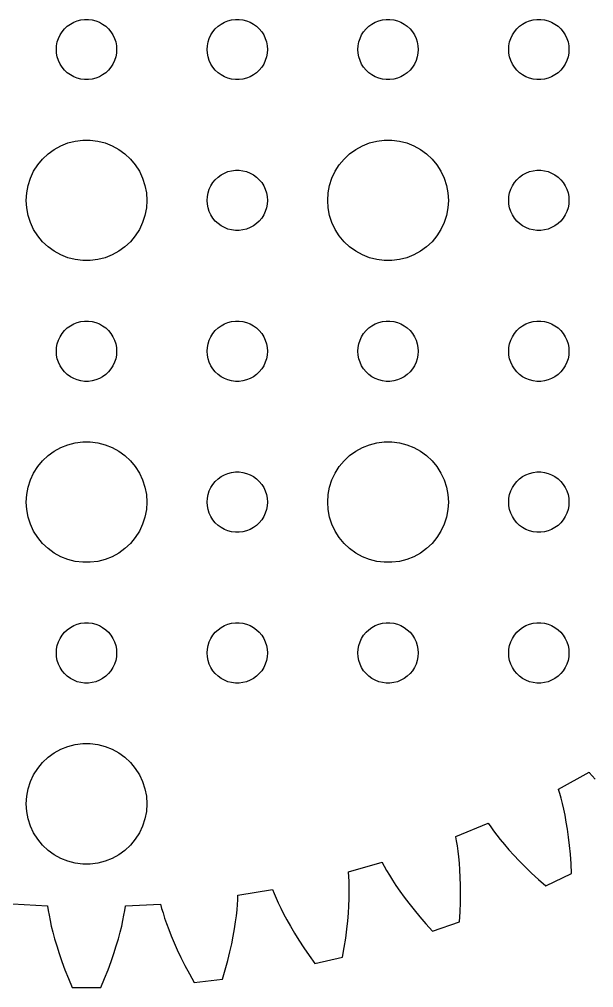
# Model space of a CAD drawing. Header units: metres. Extents: x -54 to 54, y 56 to 274.
# Drawn here: x -3.34 to 25.23, y 165.86 to 214 of the extents above; entities that cross this region are included whole.
import ezdxf

# ---------------------------------------------------------------- set-up
doc = ezdxf.new("R2010")
doc.units = ezdxf.units.M

msp = doc.modelspace()

# ---------------------------------------------------------------- linework, layer by layer
for p, q in [((-0.95613, 213.656), (-0.80373, 213.766)), ((-0.80373, 213.766), (-0.63866, 213.857)), ((-0.63866, 213.857), (-0.46352, 213.927)), ((-0.46352, 213.927), (-0.28107, 213.973)), ((-0.28107, 213.973), (-0.09418, 213.997)), ((-0.09418, 213.997), (0.09418, 213.997)), ((0.09418, 213.997), (0.28107, 213.973)), ((0.28107, 213.973), (0.46352, 213.927)), ((0.46352, 213.927), (0.63866, 213.857)), ((0.63866, 213.857), (0.80373, 213.766)), ((0.80373, 213.766), (0.95613, 213.656)), ((6.54385, 213.656), (6.69626, 213.766)), ((6.69626, 213.766), (6.86133, 213.857)), ((6.86133, 213.857), (7.03647, 213.927)), ((7.03647, 213.927), (7.21892, 213.973)), ((7.21892, 213.973), (7.40581, 213.997)), ((7.40581, 213.997), (7.59418, 213.997)), ((7.59418, 213.997), (7.78107, 213.973)), ((7.78107, 213.973), (7.96352, 213.927)), ((7.96352, 213.927), (8.13866, 213.857)), ((8.13866, 213.857), (8.30373, 213.766)), ((8.30373, 213.766), (8.45613, 213.656)), ((14.0439, 213.656), (14.1963, 213.766)), ((14.1963, 213.766), (14.3613, 213.857)), ((14.3613, 213.857), (14.5365, 213.927)), ((14.5365, 213.927), (14.7189, 213.973)), ((14.7189, 213.973), (14.9058, 213.997)), ((14.9058, 213.997), (15.0942, 213.997)), ((15.0942, 213.997), (15.2811, 213.973)), ((15.2811, 213.973), (15.4635, 213.927)), ((15.4635, 213.927), (15.6387, 213.857)), ((15.6387, 213.857), (15.8037, 213.766)), ((15.8037, 213.766), (15.9561, 213.656)), ((21.5439, 213.656), (21.6963, 213.766)), ((21.6963, 213.766), (21.8613, 213.857)), ((21.8613, 213.857), (22.0365, 213.927)), ((22.0365, 213.927), (22.2189, 213.973)), ((22.2189, 213.973), (22.4058, 213.997)), ((22.4058, 213.997), (22.5942, 213.997)), ((22.5942, 213.997), (22.7811, 213.973)), ((22.7811, 213.973), (22.9635, 213.927)), ((22.9635, 213.927), (23.1387, 213.857)), ((23.1387, 213.857), (23.3037, 213.766)), ((23.3037, 213.766), (23.4561, 213.656)), ((-1.31445, 213.223), (-1.21352, 213.382)), ((-1.21352, 213.382), (-1.09344, 213.527)), ((-1.09344, 213.527), (-0.95613, 213.656)), ((0.95613, 213.656), (1.09344, 213.527)), ((1.09344, 213.527), (1.21352, 213.382)), ((1.21352, 213.382), (1.31445, 213.223)), ((6.18553, 213.223), (6.28647, 213.382)), ((6.28647, 213.382), (6.40654, 213.527)), ((6.40654, 213.527), (6.54385, 213.656)), ((8.45613, 213.656), (8.59344, 213.527)), ((8.59344, 213.527), (8.71352, 213.382)), ((8.71352, 213.382), (8.81445, 213.223)), ((13.6855, 213.223), (13.7865, 213.382)), ((13.7865, 213.382), (13.9065, 213.527)), ((13.9065, 213.527), (14.0439, 213.656)), ((15.9561, 213.656), (16.0934, 213.527)), ((16.0934, 213.527), (16.2135, 213.382)), ((16.2135, 213.382), (16.3145, 213.223)), ((21.1855, 213.223), (21.2865, 213.382)), ((21.2865, 213.382), (21.4065, 213.527)), ((21.4065, 213.527), (21.5439, 213.656)), ((23.4561, 213.656), (23.5934, 213.527)), ((23.5934, 213.527), (23.7135, 213.382)), ((23.7135, 213.382), (23.8145, 213.223)), ((-1.48816, 212.688), (-1.45287, 212.873)), ((-1.45287, 212.873), (-1.39465, 213.052)), ((-1.39465, 213.052), (-1.31445, 213.223)), ((1.31445, 213.223), (1.39465, 213.052)), ((1.39465, 213.052), (1.45287, 212.873)), ((1.45287, 212.873), (1.48816, 212.688)), ((6.01183, 212.688), (6.04712, 212.873)), ((6.04712, 212.873), (6.10533, 213.052)), ((6.10533, 213.052), (6.18553, 213.223)), ((8.81445, 213.223), (8.89465, 213.052)), ((8.89465, 213.052), (8.95287, 212.873)), ((8.95287, 212.873), (8.98816, 212.688)), ((13.5118, 212.688), (13.5471, 212.873)), ((13.5471, 212.873), (13.6053, 213.052)), ((13.6053, 213.052), (13.6855, 213.223)), ((16.3145, 213.223), (16.3947, 213.052)), ((16.3947, 213.052), (16.4529, 212.873)), ((16.4529, 212.873), (16.4882, 212.688)), ((21.0118, 212.688), (21.0471, 212.873)), ((21.0471, 212.873), (21.1053, 213.052)), ((21.1053, 213.052), (21.1855, 213.223)), ((23.8145, 213.223), (23.8947, 213.052)), ((23.8947, 213.052), (23.9529, 212.873)), ((23.9529, 212.873), (23.9882, 212.688)), ((-1.5, 212.5), (-1.48816, 212.688)), ((-1.48816, 212.312), (-1.5, 212.5)), ((-1.45287, 212.127), (-1.48816, 212.312)), ((1.48816, 212.312), (1.45287, 212.127)), ((1.48816, 212.688), (1.5, 212.5)), ((1.5, 212.5), (1.48816, 212.312)), ((6, 212.5), (6.01183, 212.688)), ((6.01183, 212.312), (6, 212.5)), ((6.04712, 212.127), (6.01183, 212.312)), ((8.98816, 212.312), (8.95287, 212.127)), ((8.98816, 212.688), (9, 212.5)), ((9, 212.5), (8.98816, 212.312)), ((13.5, 212.5), (13.5118, 212.688)), ((13.5118, 212.312), (13.5, 212.5)), ((13.5471, 212.127), (13.5118, 212.312)), ((16.4882, 212.312), (16.4529, 212.127)), ((16.4882, 212.688), (16.5, 212.5)), ((16.5, 212.5), (16.4882, 212.312)), ((21, 212.5), (21.0118, 212.688)), ((21.0118, 212.312), (21, 212.5)), ((21.0471, 212.127), (21.0118, 212.312)), ((23.9882, 212.312), (23.9529, 212.127)), ((23.9882, 212.688), (24, 212.5)), ((24, 212.5), (23.9882, 212.312)), ((-1.39465, 211.948), (-1.45287, 212.127)), ((-1.31445, 211.777), (-1.39465, 211.948)), ((1.39465, 211.948), (1.31445, 211.777)), ((1.45287, 212.127), (1.39465, 211.948)), ((6.10533, 211.948), (6.04712, 212.127)), ((6.18553, 211.777), (6.10533, 211.948)), ((8.89465, 211.948), (8.81445, 211.777)), ((8.95287, 212.127), (8.89465, 211.948)), ((13.6053, 211.948), (13.5471, 212.127)), ((13.6855, 211.777), (13.6053, 211.948)), ((16.3947, 211.948), (16.3145, 211.777)), ((16.4529, 212.127), (16.3947, 211.948)), ((21.1053, 211.948), (21.0471, 212.127)), ((21.1855, 211.777), (21.1053, 211.948)), ((23.8947, 211.948), (23.8145, 211.777)), ((23.9529, 212.127), (23.8947, 211.948)), ((-1.21352, 211.618), (-1.31445, 211.777)), ((-1.09344, 211.473), (-1.21352, 211.618)), ((-0.95613, 211.344), (-1.09344, 211.473)), ((-0.80373, 211.234), (-0.95613, 211.344)), ((0.95613, 211.344), (0.80373, 211.234)), ((1.09344, 211.473), (0.95613, 211.344)), ((1.21352, 211.618), (1.09344, 211.473)), ((1.31445, 211.777), (1.21352, 211.618)), ((6.28647, 211.618), (6.18553, 211.777)), ((6.40654, 211.473), (6.28647, 211.618)), ((6.54385, 211.344), (6.40654, 211.473)), ((6.69626, 211.234), (6.54385, 211.344)), ((8.45613, 211.344), (8.30373, 211.234)), ((8.59344, 211.473), (8.45613, 211.344)), ((8.71352, 211.618), (8.59344, 211.473)), ((8.81445, 211.777), (8.71352, 211.618)), ((13.7865, 211.618), (13.6855, 211.777)), ((13.9065, 211.473), (13.7865, 211.618)), ((14.0439, 211.344), (13.9065, 211.473)), ((14.1963, 211.234), (14.0439, 211.344)), ((15.9561, 211.344), (15.8037, 211.234)), ((16.0934, 211.473), (15.9561, 211.344)), ((16.2135, 211.618), (16.0934, 211.473)), ((16.3145, 211.777), (16.2135, 211.618)), ((21.2865, 211.618), (21.1855, 211.777)), ((21.4065, 211.473), (21.2865, 211.618)), ((21.5439, 211.344), (21.4065, 211.473)), ((21.6963, 211.234), (21.5439, 211.344)), ((23.4561, 211.344), (23.3037, 211.234)), ((23.5934, 211.473), (23.4561, 211.344)), ((23.7135, 211.618), (23.5934, 211.473)), ((23.8145, 211.777), (23.7135, 211.618)), ((-0.63866, 211.143), (-0.80373, 211.234)), ((-0.46352, 211.073), (-0.63866, 211.143)), ((-0.28107, 211.027), (-0.46352, 211.073)), ((-0.09418, 211.003), (-0.28107, 211.027)), ((0.09418, 211.003), (-0.09418, 211.003)), ((0.28107, 211.027), (0.09418, 211.003)), ((0.46352, 211.073), (0.28107, 211.027)), ((0.63866, 211.143), (0.46352, 211.073)), ((0.80373, 211.234), (0.63866, 211.143)), ((6.86133, 211.143), (6.69626, 211.234)), ((7.03647, 211.073), (6.86133, 211.143)), ((7.21892, 211.027), (7.03647, 211.073)), ((7.40581, 211.003), (7.21892, 211.027)), ((7.59418, 211.003), (7.40581, 211.003)), ((7.78107, 211.027), (7.59418, 211.003)), ((7.96352, 211.073), (7.78107, 211.027)), ((8.13866, 211.143), (7.96352, 211.073)), ((8.30373, 211.234), (8.13866, 211.143)), ((14.3613, 211.143), (14.1963, 211.234)), ((14.5365, 211.073), (14.3613, 211.143)), ((14.7189, 211.027), (14.5365, 211.073)), ((14.9058, 211.003), (14.7189, 211.027)), ((15.0942, 211.003), (14.9058, 211.003)), ((15.2811, 211.027), (15.0942, 211.003)), ((15.4635, 211.073), (15.2811, 211.027)), ((15.6387, 211.143), (15.4635, 211.073)), ((15.8037, 211.234), (15.6387, 211.143)), ((21.8613, 211.143), (21.6963, 211.234)), ((22.0365, 211.073), (21.8613, 211.143)), ((22.2189, 211.027), (22.0365, 211.073)), ((22.4058, 211.003), (22.2189, 211.027)), ((22.5942, 211.003), (22.4058, 211.003)), ((22.7811, 211.027), (22.5942, 211.003)), ((22.9635, 211.073), (22.7811, 211.027)), ((23.1387, 211.143), (22.9635, 211.073)), ((23.3037, 211.234), (23.1387, 211.143)), ((-0.92705, 207.853), (-0.56213, 207.947)), ((-0.56213, 207.947), (-0.18837, 207.994)), ((-0.18837, 207.994), (0.18837, 207.994)), ((0.18837, 207.994), (0.56213, 207.947)), ((0.56213, 207.947), (0.92705, 207.853)), ((14.0729, 207.853), (14.4379, 207.947)), ((14.4379, 207.947), (14.8116, 207.994)), ((14.8116, 207.994), (15.1884, 207.994)), ((15.1884, 207.994), (15.5621, 207.947)), ((15.5621, 207.947), (15.927, 207.853)), ((-1.91226, 207.312), (-1.60747, 207.533)), ((-1.60747, 207.533), (-1.27733, 207.714)), ((-1.27733, 207.714), (-0.92705, 207.853)), ((0.92705, 207.853), (1.27733, 207.714)), ((1.27733, 207.714), (1.60747, 207.533)), ((1.60747, 207.533), (1.91226, 207.312)), ((13.0877, 207.312), (13.3925, 207.533)), ((13.3925, 207.533), (13.7227, 207.714)), ((13.7227, 207.714), (14.0729, 207.853)), ((15.927, 207.853), (16.2773, 207.714)), ((16.2773, 207.714), (16.6075, 207.533)), ((16.6075, 207.533), (16.9123, 207.312)), ((-2.42705, 206.763), (-2.1869, 207.054)), ((-2.1869, 207.054), (-1.91226, 207.312)), ((1.91226, 207.312), (2.1869, 207.054)), ((2.1869, 207.054), (2.42705, 206.763)), ((12.5729, 206.763), (12.8131, 207.054)), ((12.8131, 207.054), (13.0877, 207.312)), ((16.9123, 207.312), (17.1869, 207.054)), ((17.1869, 207.054), (17.427, 206.763)), ((-2.62891, 206.445), (-2.42705, 206.763)), ((2.42705, 206.763), (2.62891, 206.445)), ((7.21892, 206.473), (7.40581, 206.497)), ((7.40581, 206.497), (7.59418, 206.497)), ((7.59418, 206.497), (7.78107, 206.473)), ((12.3711, 206.445), (12.5729, 206.763)), ((17.427, 206.763), (17.6289, 206.445)), ((22.2189, 206.473), (22.4058, 206.497)), ((22.4058, 206.497), (22.5942, 206.497)), ((22.5942, 206.497), (22.7811, 206.473)), ((-2.90575, 205.746), (-2.78932, 206.104)), ((-2.78932, 206.104), (-2.62891, 206.445)), ((2.62891, 206.445), (2.78932, 206.104)), ((2.78932, 206.104), (2.90575, 205.746)), ((6.28647, 205.882), (6.40654, 206.027)), ((6.40654, 206.027), (6.54385, 206.156)), ((6.54385, 206.156), (6.69626, 206.266)), ((6.69626, 206.266), (6.86133, 206.357)), ((6.86133, 206.357), (7.03647, 206.427)), ((7.03647, 206.427), (7.21892, 206.473)), ((7.78107, 206.473), (7.96352, 206.427)), ((7.96352, 206.427), (8.13866, 206.357)), ((8.13866, 206.357), (8.30373, 206.266)), ((8.30373, 206.266), (8.45613, 206.156)), ((8.45613, 206.156), (8.59344, 206.027)), ((8.59344, 206.027), (8.71352, 205.882)), ((12.0942, 205.746), (12.2107, 206.104)), ((12.2107, 206.104), (12.3711, 206.445)), ((17.6289, 206.445), (17.7893, 206.104)), ((17.7893, 206.104), (17.9057, 205.746)), ((21.2865, 205.882), (21.4065, 206.027)), ((21.4065, 206.027), (21.5439, 206.156)), ((21.5439, 206.156), (21.6963, 206.266)), ((21.6963, 206.266), (21.8613, 206.357)), ((21.8613, 206.357), (22.0365, 206.427)), ((22.0365, 206.427), (22.2189, 206.473)), ((22.7811, 206.473), (22.9635, 206.427)), ((22.9635, 206.427), (23.1387, 206.357)), ((23.1387, 206.357), (23.3037, 206.266)), ((23.3037, 206.266), (23.4561, 206.156)), ((23.4561, 206.156), (23.5934, 206.027)), ((23.5934, 206.027), (23.7135, 205.882)), ((-2.97633, 205.376), (-2.90575, 205.746)), ((2.90575, 205.746), (2.97633, 205.376)), ((6.04712, 205.373), (6.10533, 205.552)), ((6.10533, 205.552), (6.18553, 205.723)), ((6.18553, 205.723), (6.28647, 205.882)), ((8.71352, 205.882), (8.81445, 205.723)), ((8.81445, 205.723), (8.89465, 205.552)), ((8.89465, 205.552), (8.95287, 205.373)), ((12.0237, 205.376), (12.0942, 205.746)), ((17.9057, 205.746), (17.9763, 205.376)), ((21.0471, 205.373), (21.1053, 205.552)), ((21.1053, 205.552), (21.1855, 205.723)), ((21.1855, 205.723), (21.2865, 205.882)), ((23.7135, 205.882), (23.8145, 205.723)), ((23.8145, 205.723), (23.8947, 205.552)), ((23.8947, 205.552), (23.9529, 205.373)), ((-3, 205), (-2.97633, 205.376)), ((2.97633, 205.376), (3, 205)), ((6, 205), (6.01183, 205.188)), ((6.01183, 205.188), (6.04712, 205.373)), ((8.95287, 205.373), (8.98816, 205.188)), ((8.98816, 205.188), (9, 205)), ((12, 205), (12.0237, 205.376)), ((17.9763, 205.376), (18, 205)), ((21, 205), (21.0118, 205.188)), ((21.0118, 205.188), (21.0471, 205.373)), ((23.9529, 205.373), (23.9882, 205.188)), ((23.9882, 205.188), (24, 205)), ((-2.97633, 204.624), (-3, 205)), ((-2.90575, 204.254), (-2.97633, 204.624)), ((2.97633, 204.624), (2.90575, 204.254)), ((3, 205), (2.97633, 204.624)), ((6.01183, 204.812), (6, 205)), ((6.04712, 204.627), (6.01183, 204.812)), ((6.10533, 204.448), (6.04712, 204.627)), ((8.95287, 204.627), (8.89465, 204.448)), ((8.98816, 204.812), (8.95287, 204.627)), ((9, 205), (8.98816, 204.812)), ((12.0237, 204.624), (12, 205)), ((12.0942, 204.254), (12.0237, 204.624)), ((17.9763, 204.624), (17.9057, 204.254)), ((18, 205), (17.9763, 204.624)), ((21.0118, 204.812), (21, 205)), ((21.0471, 204.627), (21.0118, 204.812)), ((21.1053, 204.448), (21.0471, 204.627)), ((23.9529, 204.627), (23.8947, 204.448)), ((23.9882, 204.812), (23.9529, 204.627)), ((24, 205), (23.9882, 204.812)), ((-2.78932, 203.896), (-2.90575, 204.254)), ((2.90575, 204.254), (2.78932, 203.896)), ((6.18553, 204.277), (6.10533, 204.448)), ((6.28647, 204.118), (6.18553, 204.277)), ((6.40654, 203.973), (6.28647, 204.118)), ((8.71352, 204.118), (8.59344, 203.973)), ((8.81445, 204.277), (8.71352, 204.118)), ((8.89465, 204.448), (8.81445, 204.277)), ((12.2107, 203.896), (12.0942, 204.254)), ((17.9057, 204.254), (17.7893, 203.896)), ((21.1855, 204.277), (21.1053, 204.448)), ((21.2865, 204.118), (21.1855, 204.277)), ((21.4065, 203.973), (21.2865, 204.118)), ((23.7135, 204.118), (23.5934, 203.973)), ((23.8145, 204.277), (23.7135, 204.118)), ((23.8947, 204.448), (23.8145, 204.277)), ((-2.62891, 203.555), (-2.78932, 203.896)), ((2.78932, 203.896), (2.62891, 203.555)), ((6.54385, 203.844), (6.40654, 203.973)), ((6.69626, 203.734), (6.54385, 203.844)), ((6.86133, 203.643), (6.69626, 203.734)), ((7.03647, 203.573), (6.86133, 203.643)), ((8.13866, 203.643), (7.96352, 203.573)), ((8.30373, 203.734), (8.13866, 203.643)), ((8.45613, 203.844), (8.30373, 203.734)), ((8.59344, 203.973), (8.45613, 203.844)), ((12.3711, 203.555), (12.2107, 203.896)), ((17.7893, 203.896), (17.6289, 203.555)), ((21.5439, 203.844), (21.4065, 203.973)), ((21.6963, 203.734), (21.5439, 203.844)), ((21.8613, 203.643), (21.6963, 203.734)), ((22.0365, 203.573), (21.8613, 203.643)), ((23.1387, 203.643), (22.9635, 203.573)), ((23.3037, 203.734), (23.1387, 203.643)), ((23.4561, 203.844), (23.3037, 203.734)), ((23.5934, 203.973), (23.4561, 203.844)), ((-2.42705, 203.237), (-2.62891, 203.555)), ((-2.1869, 202.946), (-2.42705, 203.237)), ((2.42705, 203.237), (2.1869, 202.946)), ((2.62891, 203.555), (2.42705, 203.237)), ((7.21892, 203.527), (7.03647, 203.573)), ((7.40581, 203.503), (7.21892, 203.527)), ((7.59418, 203.503), (7.40581, 203.503)), ((7.78107, 203.527), (7.59418, 203.503)), ((7.96352, 203.573), (7.78107, 203.527)), ((12.5729, 203.237), (12.3711, 203.555)), ((12.8131, 202.946), (12.5729, 203.237)), ((17.427, 203.237), (17.1869, 202.946)), ((17.6289, 203.555), (17.427, 203.237)), ((22.2189, 203.527), (22.0365, 203.573)), ((22.4058, 203.503), (22.2189, 203.527)), ((22.5942, 203.503), (22.4058, 203.503)), ((22.7811, 203.527), (22.5942, 203.503)), ((22.9635, 203.573), (22.7811, 203.527)), ((-1.91226, 202.688), (-2.1869, 202.946)), ((-1.60747, 202.467), (-1.91226, 202.688)), ((1.91226, 202.688), (1.60747, 202.467)), ((2.1869, 202.946), (1.91226, 202.688)), ((13.0877, 202.688), (12.8131, 202.946)), ((13.3925, 202.467), (13.0877, 202.688)), ((16.9123, 202.688), (16.6075, 202.467)), ((17.1869, 202.946), (16.9123, 202.688)), ((-1.27733, 202.286), (-1.60747, 202.467)), ((-0.92705, 202.147), (-1.27733, 202.286)), ((1.27733, 202.286), (0.92705, 202.147)), ((1.60747, 202.467), (1.27733, 202.286)), ((13.7227, 202.286), (13.3925, 202.467)), ((14.0729, 202.147), (13.7227, 202.286)), ((16.2773, 202.286), (15.927, 202.147)), ((16.6075, 202.467), (16.2773, 202.286)), ((-0.56213, 202.053), (-0.92705, 202.147)), ((-0.18837, 202.006), (-0.56213, 202.053)), ((0.18837, 202.006), (-0.18837, 202.006)), ((0.56213, 202.053), (0.18837, 202.006)), ((0.92705, 202.147), (0.56213, 202.053)), ((14.4379, 202.053), (14.0729, 202.147)), ((14.8116, 202.006), (14.4379, 202.053)), ((15.1884, 202.006), (14.8116, 202.006)), ((15.5621, 202.053), (15.1884, 202.006)), ((15.927, 202.147), (15.5621, 202.053)), ((-0.80373, 198.766), (-0.63866, 198.857)), ((-0.63866, 198.857), (-0.46352, 198.927)), ((-0.46352, 198.927), (-0.28107, 198.973)), ((-0.28107, 198.973), (-0.09418, 198.997)), ((-0.09418, 198.997), (0.09418, 198.997)), ((0.09418, 198.997), (0.28107, 198.973)), ((0.28107, 198.973), (0.46352, 198.927)), ((0.46352, 198.927), (0.63866, 198.857)), ((0.63866, 198.857), (0.80373, 198.766)), ((6.69626, 198.766), (6.86133, 198.857)), ((6.86133, 198.857), (7.03647, 198.927)), ((7.03647, 198.927), (7.21892, 198.973)), ((7.21892, 198.973), (7.40581, 198.997)), ((7.40581, 198.997), (7.59418, 198.997)), ((7.59418, 198.997), (7.78107, 198.973)), ((7.78107, 198.973), (7.96352, 198.927)), ((7.96352, 198.927), (8.13866, 198.857)), ((8.13866, 198.857), (8.30373, 198.766)), ((14.1963, 198.766), (14.3613, 198.857)), ((14.3613, 198.857), (14.5365, 198.927)), ((14.5365, 198.927), (14.7189, 198.973)), ((14.7189, 198.973), (14.9058, 198.997)), ((14.9058, 198.997), (15.0942, 198.997)), ((15.0942, 198.997), (15.2811, 198.973)), ((15.2811, 198.973), (15.4635, 198.927)), ((15.4635, 198.927), (15.6387, 198.857)), ((15.6387, 198.857), (15.8037, 198.766)), ((21.6963, 198.766), (21.8613, 198.857)), ((21.8613, 198.857), (22.0365, 198.927)), ((22.0365, 198.927), (22.2189, 198.973)), ((22.2189, 198.973), (22.4058, 198.997)), ((22.4058, 198.997), (22.5942, 198.997)), ((22.5942, 198.997), (22.7811, 198.973)), ((22.7811, 198.973), (22.9635, 198.927)), ((22.9635, 198.927), (23.1387, 198.857)), ((23.1387, 198.857), (23.3037, 198.766)), ((-1.31445, 198.223), (-1.21352, 198.382)), ((-1.21352, 198.382), (-1.09344, 198.527)), ((-1.09344, 198.527), (-0.95613, 198.656)), ((-0.95613, 198.656), (-0.80373, 198.766)), ((0.80373, 198.766), (0.95613, 198.656)), ((0.95613, 198.656), (1.09344, 198.527)), ((1.09344, 198.527), (1.21352, 198.382)), ((1.21352, 198.382), (1.31445, 198.223)), ((6.18553, 198.223), (6.28647, 198.382)), ((6.28647, 198.382), (6.40654, 198.527)), ((6.40654, 198.527), (6.54385, 198.656)), ((6.54385, 198.656), (6.69626, 198.766)), ((8.30373, 198.766), (8.45613, 198.656)), ((8.45613, 198.656), (8.59344, 198.527)), ((8.59344, 198.527), (8.71352, 198.382)), ((8.71352, 198.382), (8.81445, 198.223)), ((13.6855, 198.223), (13.7865, 198.382)), ((13.7865, 198.382), (13.9065, 198.527)), ((13.9065, 198.527), (14.0439, 198.656)), ((14.0439, 198.656), (14.1963, 198.766)), ((15.8037, 198.766), (15.9561, 198.656)), ((15.9561, 198.656), (16.0934, 198.527)), ((16.0934, 198.527), (16.2135, 198.382)), ((16.2135, 198.382), (16.3145, 198.223)), ((21.1855, 198.223), (21.2865, 198.382)), ((21.2865, 198.382), (21.4065, 198.527)), ((21.4065, 198.527), (21.5439, 198.656)), ((21.5439, 198.656), (21.6963, 198.766)), ((23.3037, 198.766), (23.4561, 198.656)), ((23.4561, 198.656), (23.5934, 198.527)), ((23.5934, 198.527), (23.7135, 198.382)), ((23.7135, 198.382), (23.8145, 198.223)), ((-1.48816, 197.688), (-1.45287, 197.873)), ((-1.45287, 197.873), (-1.39465, 198.052)), ((-1.39465, 198.052), (-1.31445, 198.223)), ((1.31445, 198.223), (1.39465, 198.052)), ((1.39465, 198.052), (1.45287, 197.873)), ((1.45287, 197.873), (1.48816, 197.688)), ((6.01183, 197.688), (6.04712, 197.873)), ((6.04712, 197.873), (6.10533, 198.052)), ((6.10533, 198.052), (6.18553, 198.223)), ((8.81445, 198.223), (8.89465, 198.052)), ((8.89465, 198.052), (8.95287, 197.873)), ((8.95287, 197.873), (8.98816, 197.688)), ((13.5118, 197.688), (13.5471, 197.873)), ((13.5471, 197.873), (13.6053, 198.052)), ((13.6053, 198.052), (13.6855, 198.223)), ((16.3145, 198.223), (16.3947, 198.052)), ((16.3947, 198.052), (16.4529, 197.873)), ((16.4529, 197.873), (16.4882, 197.688)), ((21.0118, 197.688), (21.0471, 197.873)), ((21.0471, 197.873), (21.1053, 198.052)), ((21.1053, 198.052), (21.1855, 198.223)), ((23.8145, 198.223), (23.8947, 198.052)), ((23.8947, 198.052), (23.9529, 197.873)), ((23.9529, 197.873), (23.9882, 197.688)), ((-1.5, 197.5), (-1.48816, 197.688)), ((-1.48816, 197.312), (-1.5, 197.5)), ((1.48816, 197.688), (1.5, 197.5)), ((1.5, 197.5), (1.48816, 197.312)), ((6, 197.5), (6.01183, 197.688)), ((6.01183, 197.312), (6, 197.5)), ((8.98816, 197.688), (9, 197.5)), ((9, 197.5), (8.98816, 197.312)), ((13.5, 197.5), (13.5118, 197.688)), ((13.5118, 197.312), (13.5, 197.5)), ((16.4882, 197.688), (16.5, 197.5)), ((16.5, 197.5), (16.4882, 197.312)), ((21, 197.5), (21.0118, 197.688)), ((21.0118, 197.312), (21, 197.5)), ((23.9882, 197.688), (24, 197.5)), ((24, 197.5), (23.9882, 197.312)), ((-1.45287, 197.127), (-1.48816, 197.312)), ((-1.39465, 196.948), (-1.45287, 197.127)), ((-1.31445, 196.777), (-1.39465, 196.948)), ((1.39465, 196.948), (1.31445, 196.777)), ((1.45287, 197.127), (1.39465, 196.948)), ((1.48816, 197.312), (1.45287, 197.127)), ((6.04712, 197.127), (6.01183, 197.312)), ((6.10533, 196.948), (6.04712, 197.127)), ((6.18553, 196.777), (6.10533, 196.948)), ((8.89465, 196.948), (8.81445, 196.777)), ((8.95287, 197.127), (8.89465, 196.948)), ((8.98816, 197.312), (8.95287, 197.127)), ((13.5471, 197.127), (13.5118, 197.312)), ((13.6053, 196.948), (13.5471, 197.127)), ((13.6855, 196.777), (13.6053, 196.948)), ((16.3947, 196.948), (16.3145, 196.777)), ((16.4529, 197.127), (16.3947, 196.948)), ((16.4882, 197.312), (16.4529, 197.127)), ((21.0471, 197.127), (21.0118, 197.312)), ((21.1053, 196.948), (21.0471, 197.127)), ((21.1855, 196.777), (21.1053, 196.948)), ((23.8947, 196.948), (23.8145, 196.777)), ((23.9529, 197.127), (23.8947, 196.948)), ((23.9882, 197.312), (23.9529, 197.127)), ((-1.21352, 196.618), (-1.31445, 196.777)), ((-1.09344, 196.473), (-1.21352, 196.618)), ((-0.95613, 196.344), (-1.09344, 196.473)), ((1.09344, 196.473), (0.95613, 196.344)), ((1.21352, 196.618), (1.09344, 196.473)), ((1.31445, 196.777), (1.21352, 196.618)), ((6.28647, 196.618), (6.18553, 196.777)), ((6.40654, 196.473), (6.28647, 196.618)), ((6.54385, 196.344), (6.40654, 196.473)), ((8.59344, 196.473), (8.45613, 196.344)), ((8.71352, 196.618), (8.59344, 196.473)), ((8.81445, 196.777), (8.71352, 196.618)), ((13.7865, 196.618), (13.6855, 196.777)), ((13.9065, 196.473), (13.7865, 196.618)), ((14.0439, 196.344), (13.9065, 196.473)), ((16.0934, 196.473), (15.9561, 196.344)), ((16.2135, 196.618), (16.0934, 196.473)), ((16.3145, 196.777), (16.2135, 196.618)), ((21.2865, 196.618), (21.1855, 196.777)), ((21.4065, 196.473), (21.2865, 196.618)), ((21.5439, 196.344), (21.4065, 196.473)), ((23.5934, 196.473), (23.4561, 196.344)), ((23.7135, 196.618), (23.5934, 196.473)), ((23.8145, 196.777), (23.7135, 196.618)), ((-0.80373, 196.234), (-0.95613, 196.344)), ((-0.63866, 196.143), (-0.80373, 196.234)), ((-0.46352, 196.073), (-0.63866, 196.143)), ((-0.28107, 196.027), (-0.46352, 196.073)), ((-0.09418, 196.003), (-0.28107, 196.027)), ((0.09418, 196.003), (-0.09418, 196.003)), ((0.28107, 196.027), (0.09418, 196.003)), ((0.46352, 196.073), (0.28107, 196.027)), ((0.63866, 196.143), (0.46352, 196.073)), ((0.80373, 196.234), (0.63866, 196.143)), ((0.95613, 196.344), (0.80373, 196.234)), ((6.69626, 196.234), (6.54385, 196.344)), ((6.86133, 196.143), (6.69626, 196.234)), ((7.03647, 196.073), (6.86133, 196.143)), ((7.21892, 196.027), (7.03647, 196.073)), ((7.40581, 196.003), (7.21892, 196.027)), ((7.59418, 196.003), (7.40581, 196.003)), ((7.78107, 196.027), (7.59418, 196.003)), ((7.96352, 196.073), (7.78107, 196.027)), ((8.13866, 196.143), (7.96352, 196.073)), ((8.30373, 196.234), (8.13866, 196.143)), ((8.45613, 196.344), (8.30373, 196.234)), ((14.1963, 196.234), (14.0439, 196.344)), ((14.3613, 196.143), (14.1963, 196.234)), ((14.5365, 196.073), (14.3613, 196.143)), ((14.7189, 196.027), (14.5365, 196.073)), ((14.9058, 196.003), (14.7189, 196.027)), ((15.0942, 196.003), (14.9058, 196.003)), ((15.2811, 196.027), (15.0942, 196.003)), ((15.4635, 196.073), (15.2811, 196.027)), ((15.6387, 196.143), (15.4635, 196.073)), ((15.8037, 196.234), (15.6387, 196.143)), ((15.9561, 196.344), (15.8037, 196.234)), ((21.6963, 196.234), (21.5439, 196.344)), ((21.8613, 196.143), (21.6963, 196.234)), ((22.0365, 196.073), (21.8613, 196.143)), ((22.2189, 196.027), (22.0365, 196.073)), ((22.4058, 196.003), (22.2189, 196.027)), ((22.5942, 196.003), (22.4058, 196.003)), ((22.7811, 196.027), (22.5942, 196.003)), ((22.9635, 196.073), (22.7811, 196.027)), ((23.1387, 196.143), (22.9635, 196.073)), ((23.3037, 196.234), (23.1387, 196.143)), ((23.4561, 196.344), (23.3037, 196.234)), ((-1.60747, 192.533), (-1.27733, 192.714)), ((-1.27733, 192.714), (-0.92705, 192.853)), ((-0.92705, 192.853), (-0.56213, 192.947)), ((-0.56213, 192.947), (-0.18837, 192.994)), ((-0.18837, 192.994), (0.18837, 192.994)), ((0.18837, 192.994), (0.56213, 192.947)), ((0.56213, 192.947), (0.92705, 192.853)), ((0.92705, 192.853), (1.27733, 192.714)), ((1.27733, 192.714), (1.60747, 192.533)), ((13.3925, 192.533), (13.7227, 192.714)), ((13.7227, 192.714), (14.0729, 192.853)), ((14.0729, 192.853), (14.4379, 192.947)), ((14.4379, 192.947), (14.8116, 192.994)), ((14.8116, 192.994), (15.1884, 192.994)), ((15.1884, 192.994), (15.5621, 192.947)), ((15.5621, 192.947), (15.927, 192.853)), ((15.927, 192.853), (16.2773, 192.714)), ((16.2773, 192.714), (16.6075, 192.533)), ((-2.1869, 192.054), (-1.91226, 192.312)), ((-1.91226, 192.312), (-1.60747, 192.533)), ((1.60747, 192.533), (1.91226, 192.312)), ((1.91226, 192.312), (2.1869, 192.054)), ((12.8131, 192.054), (13.0877, 192.312)), ((13.0877, 192.312), (13.3925, 192.533)), ((16.6075, 192.533), (16.9123, 192.312)), ((16.9123, 192.312), (17.1869, 192.054)), ((-2.62891, 191.445), (-2.42705, 191.763)), ((-2.42705, 191.763), (-2.1869, 192.054)), ((2.1869, 192.054), (2.42705, 191.763)), ((2.42705, 191.763), (2.62891, 191.445)), ((12.3711, 191.445), (12.5729, 191.763)), ((12.5729, 191.763), (12.8131, 192.054)), ((17.1869, 192.054), (17.427, 191.763)), ((17.427, 191.763), (17.6289, 191.445)), ((-2.90575, 190.746), (-2.78932, 191.104)), ((-2.78932, 191.104), (-2.62891, 191.445)), ((2.62891, 191.445), (2.78932, 191.104)), ((2.78932, 191.104), (2.90575, 190.746)), ((6.40654, 191.027), (6.54385, 191.156)), ((6.54385, 191.156), (6.69626, 191.266)), ((6.69626, 191.266), (6.86133, 191.357)), ((6.86133, 191.357), (7.03647, 191.427)), ((7.03647, 191.427), (7.21892, 191.473)), ((7.21892, 191.473), (7.40581, 191.497)), ((7.40581, 191.497), (7.59418, 191.497)), ((7.59418, 191.497), (7.78107, 191.473)), ((7.78107, 191.473), (7.96352, 191.427)), ((7.96352, 191.427), (8.13866, 191.357)), ((8.13866, 191.357), (8.30373, 191.266)), ((8.30373, 191.266), (8.45613, 191.156)), ((8.45613, 191.156), (8.59344, 191.027)), ((12.0942, 190.746), (12.2107, 191.104)), ((12.2107, 191.104), (12.3711, 191.445)), ((17.6289, 191.445), (17.7893, 191.104)), ((17.7893, 191.104), (17.9057, 190.746)), ((21.4065, 191.027), (21.5439, 191.156)), ((21.5439, 191.156), (21.6963, 191.266)), ((21.6963, 191.266), (21.8613, 191.357)), ((21.8613, 191.357), (22.0365, 191.427)), ((22.0365, 191.427), (22.2189, 191.473)), ((22.2189, 191.473), (22.4058, 191.497)), ((22.4058, 191.497), (22.5942, 191.497)), ((22.5942, 191.497), (22.7811, 191.473)), ((22.7811, 191.473), (22.9635, 191.427)), ((22.9635, 191.427), (23.1387, 191.357)), ((23.1387, 191.357), (23.3037, 191.266)), ((23.3037, 191.266), (23.4561, 191.156)), ((23.4561, 191.156), (23.5934, 191.027)), ((-2.97633, 190.376), (-2.90575, 190.746)), ((2.90575, 190.746), (2.97633, 190.376)), ((6.10533, 190.552), (6.18553, 190.723)), ((6.18553, 190.723), (6.28647, 190.882)), ((6.28647, 190.882), (6.40654, 191.027)), ((8.59344, 191.027), (8.71352, 190.882)), ((8.71352, 190.882), (8.81445, 190.723)), ((8.81445, 190.723), (8.89465, 190.552)), ((12.0237, 190.376), (12.0942, 190.746)), ((17.9057, 190.746), (17.9763, 190.376)), ((21.1053, 190.552), (21.1855, 190.723)), ((21.1855, 190.723), (21.2865, 190.882)), ((21.2865, 190.882), (21.4065, 191.027)), ((23.5934, 191.027), (23.7135, 190.882)), ((23.7135, 190.882), (23.8145, 190.723)), ((23.8145, 190.723), (23.8947, 190.552)), ((-3, 190), (-2.97633, 190.376)), ((2.97633, 190.376), (3, 190)), ((6, 190), (6.01183, 190.188)), ((6.01183, 190.188), (6.04712, 190.373)), ((6.04712, 190.373), (6.10533, 190.552)), ((8.89465, 190.552), (8.95287, 190.373)), ((8.95287, 190.373), (8.98816, 190.188)), ((8.98816, 190.188), (9, 190)), ((12, 190), (12.0237, 190.376)), ((17.9763, 190.376), (18, 190)), ((21, 190), (21.0118, 190.188)), ((21.0118, 190.188), (21.0471, 190.373)), ((21.0471, 190.373), (21.1053, 190.552)), ((23.8947, 190.552), (23.9529, 190.373)), ((23.9529, 190.373), (23.9882, 190.188)), ((23.9882, 190.188), (24, 190)), ((-2.97633, 189.624), (-3, 190)), ((3, 190), (2.97633, 189.624)), ((6.01183, 189.812), (6, 190)), ((6.04712, 189.627), (6.01183, 189.812)), ((8.98816, 189.812), (8.95287, 189.627)), ((9, 190), (8.98816, 189.812)), ((12.0237, 189.624), (12, 190)), ((18, 190), (17.9763, 189.624)), ((21.0118, 189.812), (21, 190)), ((21.0471, 189.627), (21.0118, 189.812)), ((23.9882, 189.812), (23.9529, 189.627)), ((24, 190), (23.9882, 189.812)), ((-2.90575, 189.254), (-2.97633, 189.624)), ((-2.78932, 188.896), (-2.90575, 189.254)), ((2.90575, 189.254), (2.78932, 188.896)), ((2.97633, 189.624), (2.90575, 189.254)), ((6.10533, 189.448), (6.04712, 189.627)), ((6.18553, 189.277), (6.10533, 189.448)), ((6.28647, 189.118), (6.18553, 189.277)), ((8.81445, 189.277), (8.71352, 189.118)), ((8.89465, 189.448), (8.81445, 189.277)), ((8.95287, 189.627), (8.89465, 189.448)), ((12.0942, 189.254), (12.0237, 189.624)), ((12.2107, 188.896), (12.0942, 189.254)), ((17.9057, 189.254), (17.7893, 188.896)), ((17.9763, 189.624), (17.9057, 189.254)), ((21.1053, 189.448), (21.0471, 189.627)), ((21.1855, 189.277), (21.1053, 189.448)), ((21.2865, 189.118), (21.1855, 189.277)), ((23.8145, 189.277), (23.7135, 189.118)), ((23.8947, 189.448), (23.8145, 189.277)), ((23.9529, 189.627), (23.8947, 189.448)), ((-2.62891, 188.555), (-2.78932, 188.896)), ((2.78932, 188.896), (2.62891, 188.555)), ((6.40654, 188.973), (6.28647, 189.118)), ((6.54385, 188.844), (6.40654, 188.973)), ((6.69626, 188.734), (6.54385, 188.844)), ((6.86133, 188.643), (6.69626, 188.734)), ((8.30373, 188.734), (8.13866, 188.643)), ((8.45613, 188.844), (8.30373, 188.734)), ((8.59344, 188.973), (8.45613, 188.844)), ((8.71352, 189.118), (8.59344, 188.973)), ((12.3711, 188.555), (12.2107, 188.896)), ((17.7893, 188.896), (17.6289, 188.555)), ((21.4065, 188.973), (21.2865, 189.118)), ((21.5439, 188.844), (21.4065, 188.973)), ((21.6963, 188.734), (21.5439, 188.844)), ((21.8613, 188.643), (21.6963, 188.734)), ((23.3037, 188.734), (23.1387, 188.643)), ((23.4561, 188.844), (23.3037, 188.734)), ((23.5934, 188.973), (23.4561, 188.844)), ((23.7135, 189.118), (23.5934, 188.973)), ((-2.42705, 188.237), (-2.62891, 188.555)), ((-2.1869, 187.946), (-2.42705, 188.237)), ((2.42705, 188.237), (2.1869, 187.946)), ((2.62891, 188.555), (2.42705, 188.237)), ((7.03647, 188.573), (6.86133, 188.643)), ((7.21892, 188.527), (7.03647, 188.573)), ((7.40581, 188.503), (7.21892, 188.527)), ((7.59418, 188.503), (7.40581, 188.503)), ((7.78107, 188.527), (7.59418, 188.503)), ((7.96352, 188.573), (7.78107, 188.527)), ((8.13866, 188.643), (7.96352, 188.573)), ((12.5729, 188.237), (12.3711, 188.555)), ((12.8131, 187.946), (12.5729, 188.237)), ((17.427, 188.237), (17.1869, 187.946)), ((17.6289, 188.555), (17.427, 188.237)), ((22.0365, 188.573), (21.8613, 188.643)), ((22.2189, 188.527), (22.0365, 188.573)), ((22.4058, 188.503), (22.2189, 188.527)), ((22.5942, 188.503), (22.4058, 188.503)), ((22.7811, 188.527), (22.5942, 188.503)), ((22.9635, 188.573), (22.7811, 188.527)), ((23.1387, 188.643), (22.9635, 188.573)), ((-1.91226, 187.688), (-2.1869, 187.946)), ((2.1869, 187.946), (1.91226, 187.688)), ((13.0877, 187.688), (12.8131, 187.946)), ((17.1869, 187.946), (16.9123, 187.688)), ((-1.60747, 187.467), (-1.91226, 187.688)), ((-1.27733, 187.286), (-1.60747, 187.467)), ((-0.92705, 187.147), (-1.27733, 187.286)), ((1.27733, 187.286), (0.92705, 187.147)), ((1.60747, 187.467), (1.27733, 187.286)), ((1.91226, 187.688), (1.60747, 187.467)), ((13.3925, 187.467), (13.0877, 187.688)), ((13.7227, 187.286), (13.3925, 187.467)), ((14.0729, 187.147), (13.7227, 187.286)), ((16.2773, 187.286), (15.927, 187.147)), ((16.6075, 187.467), (16.2773, 187.286)), ((16.9123, 187.688), (16.6075, 187.467)), ((-0.56213, 187.053), (-0.92705, 187.147)), ((-0.18837, 187.006), (-0.56213, 187.053)), ((0.18837, 187.006), (-0.18837, 187.006)), ((0.56213, 187.053), (0.18837, 187.006)), ((0.92705, 187.147), (0.56213, 187.053)), ((14.4379, 187.053), (14.0729, 187.147)), ((14.8116, 187.006), (14.4379, 187.053)), ((15.1884, 187.006), (14.8116, 187.006)), ((15.5621, 187.053), (15.1884, 187.006)), ((15.927, 187.147), (15.5621, 187.053)), ((-0.63866, 183.857), (-0.46352, 183.927)), ((-0.46352, 183.927), (-0.28107, 183.973)), ((-0.28107, 183.973), (-0.09418, 183.997)), ((-0.09418, 183.997), (0.09418, 183.997)), ((0.09418, 183.997), (0.28107, 183.973)), ((0.28107, 183.973), (0.46352, 183.927)), ((0.46352, 183.927), (0.63866, 183.857)), ((6.86133, 183.857), (7.03647, 183.927)), ((7.03647, 183.927), (7.21892, 183.973)), ((7.21892, 183.973), (7.40581, 183.997)), ((7.40581, 183.997), (7.59418, 183.997)), ((7.59418, 183.997), (7.78107, 183.973)), ((7.78107, 183.973), (7.96352, 183.927)), ((7.96352, 183.927), (8.13866, 183.857)), ((14.3613, 183.857), (14.5365, 183.927)), ((14.5365, 183.927), (14.7189, 183.973)), ((14.7189, 183.973), (14.9058, 183.997)), ((14.9058, 183.997), (15.0942, 183.997)), ((15.0942, 183.997), (15.2811, 183.973)), ((15.2811, 183.973), (15.4635, 183.927)), ((15.4635, 183.927), (15.6387, 183.857)), ((21.8613, 183.857), (22.0365, 183.927)), ((22.0365, 183.927), (22.2189, 183.973)), ((22.2189, 183.973), (22.4058, 183.997)), ((22.4058, 183.997), (22.5942, 183.997)), ((22.5942, 183.997), (22.7811, 183.973)), ((22.7811, 183.973), (22.9635, 183.927)), ((22.9635, 183.927), (23.1387, 183.857)), ((-1.21352, 183.382), (-1.09344, 183.527)), ((-1.09344, 183.527), (-0.95613, 183.656)), ((-0.95613, 183.656), (-0.80373, 183.766)), ((-0.80373, 183.766), (-0.63866, 183.857)), ((0.63866, 183.857), (0.80373, 183.766)), ((0.80373, 183.766), (0.95613, 183.656)), ((0.95613, 183.656), (1.09344, 183.527)), ((1.09344, 183.527), (1.21352, 183.382)), ((6.28647, 183.382), (6.40654, 183.527)), ((6.40654, 183.527), (6.54385, 183.656)), ((6.54385, 183.656), (6.69626, 183.766)), ((6.69626, 183.766), (6.86133, 183.857)), ((8.13866, 183.857), (8.30373, 183.766)), ((8.30373, 183.766), (8.45613, 183.656)), ((8.45613, 183.656), (8.59344, 183.527)), ((8.59344, 183.527), (8.71352, 183.382)), ((13.7865, 183.382), (13.9065, 183.527)), ((13.9065, 183.527), (14.0439, 183.656)), ((14.0439, 183.656), (14.1963, 183.766)), ((14.1963, 183.766), (14.3613, 183.857)), ((15.6387, 183.857), (15.8037, 183.766)), ((15.8037, 183.766), (15.9561, 183.656)), ((15.9561, 183.656), (16.0934, 183.527)), ((16.0934, 183.527), (16.2135, 183.382)), ((21.2865, 183.382), (21.4065, 183.527)), ((21.4065, 183.527), (21.5439, 183.656)), ((21.5439, 183.656), (21.6963, 183.766)), ((21.6963, 183.766), (21.8613, 183.857)), ((23.1387, 183.857), (23.3037, 183.766)), ((23.3037, 183.766), (23.4561, 183.656)), ((23.4561, 183.656), (23.5934, 183.527)), ((23.5934, 183.527), (23.7135, 183.382)), ((-1.45287, 182.873), (-1.39465, 183.052)), ((-1.39465, 183.052), (-1.31445, 183.223)), ((-1.31445, 183.223), (-1.21352, 183.382)), ((1.21352, 183.382), (1.31445, 183.223)), ((1.31445, 183.223), (1.39465, 183.052)), ((1.39465, 183.052), (1.45287, 182.873)), ((6.04712, 182.873), (6.10533, 183.052)), ((6.10533, 183.052), (6.18553, 183.223)), ((6.18553, 183.223), (6.28647, 183.382)), ((8.71352, 183.382), (8.81445, 183.223)), ((8.81445, 183.223), (8.89465, 183.052)), ((8.89465, 183.052), (8.95287, 182.873)), ((13.5471, 182.873), (13.6053, 183.052)), ((13.6053, 183.052), (13.6855, 183.223)), ((13.6855, 183.223), (13.7865, 183.382)), ((16.2135, 183.382), (16.3145, 183.223)), ((16.3145, 183.223), (16.3947, 183.052)), ((16.3947, 183.052), (16.4529, 182.873)), ((21.0471, 182.873), (21.1053, 183.052)), ((21.1053, 183.052), (21.1855, 183.223)), ((21.1855, 183.223), (21.2865, 183.382)), ((23.7135, 183.382), (23.8145, 183.223)), ((23.8145, 183.223), (23.8947, 183.052)), ((23.8947, 183.052), (23.9529, 182.873)), ((-1.5, 182.5), (-1.48816, 182.688)), ((-1.48816, 182.312), (-1.5, 182.5)), ((-1.48816, 182.688), (-1.45287, 182.873)), ((1.45287, 182.873), (1.48816, 182.688)), ((1.48816, 182.688), (1.5, 182.5)), ((1.5, 182.5), (1.48816, 182.312)), ((6, 182.5), (6.01183, 182.688)), ((6.01183, 182.312), (6, 182.5)), ((6.01183, 182.688), (6.04712, 182.873)), ((8.95287, 182.873), (8.98816, 182.688)), ((8.98816, 182.688), (9, 182.5)), ((9, 182.5), (8.98816, 182.312)), ((13.5, 182.5), (13.5118, 182.688)), ((13.5118, 182.312), (13.5, 182.5)), ((13.5118, 182.688), (13.5471, 182.873)), ((16.4529, 182.873), (16.4882, 182.688)), ((16.4882, 182.688), (16.5, 182.5)), ((16.5, 182.5), (16.4882, 182.312)), ((21, 182.5), (21.0118, 182.688)), ((21.0118, 182.312), (21, 182.5)), ((21.0118, 182.688), (21.0471, 182.873)), ((23.9529, 182.873), (23.9882, 182.688)), ((23.9882, 182.688), (24, 182.5)), ((24, 182.5), (23.9882, 182.312)), ((-1.45287, 182.127), (-1.48816, 182.312)), ((-1.39465, 181.948), (-1.45287, 182.127)), ((-1.31445, 181.777), (-1.39465, 181.948)), ((1.39465, 181.948), (1.31445, 181.777)), ((1.45287, 182.127), (1.39465, 181.948)), ((1.48816, 182.312), (1.45287, 182.127)), ((6.04712, 182.127), (6.01183, 182.312)), ((6.10533, 181.948), (6.04712, 182.127)), ((6.18553, 181.777), (6.10533, 181.948)), ((8.89465, 181.948), (8.81445, 181.777)), ((8.95287, 182.127), (8.89465, 181.948)), ((8.98816, 182.312), (8.95287, 182.127)), ((13.5471, 182.127), (13.5118, 182.312)), ((13.6053, 181.948), (13.5471, 182.127)), ((13.6855, 181.777), (13.6053, 181.948)), ((16.3947, 181.948), (16.3145, 181.777)), ((16.4529, 182.127), (16.3947, 181.948)), ((16.4882, 182.312), (16.4529, 182.127)), ((21.0471, 182.127), (21.0118, 182.312)), ((21.1053, 181.948), (21.0471, 182.127)), ((21.1855, 181.777), (21.1053, 181.948)), ((23.8947, 181.948), (23.8145, 181.777)), ((23.9529, 182.127), (23.8947, 181.948)), ((23.9882, 182.312), (23.9529, 182.127)), ((-1.21352, 181.618), (-1.31445, 181.777)), ((-1.09344, 181.473), (-1.21352, 181.618)), ((-0.95613, 181.344), (-1.09344, 181.473)), ((1.09344, 181.473), (0.95613, 181.344)), ((1.21352, 181.618), (1.09344, 181.473)), ((1.31445, 181.777), (1.21352, 181.618)), ((6.28647, 181.618), (6.18553, 181.777)), ((6.40654, 181.473), (6.28647, 181.618)), ((6.54385, 181.344), (6.40654, 181.473)), ((8.59344, 181.473), (8.45613, 181.344)), ((8.71352, 181.618), (8.59344, 181.473)), ((8.81445, 181.777), (8.71352, 181.618)), ((13.7865, 181.618), (13.6855, 181.777)), ((13.9065, 181.473), (13.7865, 181.618)), ((14.0439, 181.344), (13.9065, 181.473)), ((16.0934, 181.473), (15.9561, 181.344)), ((16.2135, 181.618), (16.0934, 181.473)), ((16.3145, 181.777), (16.2135, 181.618)), ((21.2865, 181.618), (21.1855, 181.777)), ((21.4065, 181.473), (21.2865, 181.618)), ((21.5439, 181.344), (21.4065, 181.473)), ((23.5934, 181.473), (23.4561, 181.344)), ((23.7135, 181.618), (23.5934, 181.473)), ((23.8145, 181.777), (23.7135, 181.618)), ((-0.80373, 181.234), (-0.95613, 181.344)), ((-0.63866, 181.143), (-0.80373, 181.234)), ((-0.46352, 181.073), (-0.63866, 181.143)), ((-0.28107, 181.027), (-0.46352, 181.073)), ((-0.09418, 181.003), (-0.28107, 181.027)), ((0.09418, 181.003), (-0.09418, 181.003)), ((0.28107, 181.027), (0.09418, 181.003)), ((0.46352, 181.073), (0.28107, 181.027)), ((0.63866, 181.143), (0.46352, 181.073)), ((0.80373, 181.234), (0.63866, 181.143)), ((0.95613, 181.344), (0.80373, 181.234)), ((6.69626, 181.234), (6.54385, 181.344)), ((6.86133, 181.143), (6.69626, 181.234)), ((7.03647, 181.073), (6.86133, 181.143)), ((7.21892, 181.027), (7.03647, 181.073)), ((7.40581, 181.003), (7.21892, 181.027)), ((7.59418, 181.003), (7.40581, 181.003)), ((7.78107, 181.027), (7.59418, 181.003)), ((7.96352, 181.073), (7.78107, 181.027)), ((8.13866, 181.143), (7.96352, 181.073)), ((8.30373, 181.234), (8.13866, 181.143)), ((8.45613, 181.344), (8.30373, 181.234)), ((14.1963, 181.234), (14.0439, 181.344)), ((14.3613, 181.143), (14.1963, 181.234)), ((14.5365, 181.073), (14.3613, 181.143)), ((14.7189, 181.027), (14.5365, 181.073)), ((14.9058, 181.003), (14.7189, 181.027)), ((15.0942, 181.003), (14.9058, 181.003)), ((15.2811, 181.027), (15.0942, 181.003)), ((15.4635, 181.073), (15.2811, 181.027)), ((15.6387, 181.143), (15.4635, 181.073)), ((15.8037, 181.234), (15.6387, 181.143)), ((15.9561, 181.344), (15.8037, 181.234)), ((21.6963, 181.234), (21.5439, 181.344)), ((21.8613, 181.143), (21.6963, 181.234)), ((22.0365, 181.073), (21.8613, 181.143)), ((22.2189, 181.027), (22.0365, 181.073)), ((22.4058, 181.003), (22.2189, 181.027)), ((22.5942, 181.003), (22.4058, 181.003)), ((22.7811, 181.027), (22.5942, 181.003)), ((22.9635, 181.073), (22.7811, 181.027)), ((23.1387, 181.143), (22.9635, 181.073)), ((23.3037, 181.234), (23.1387, 181.143)), ((23.4561, 181.344), (23.3037, 181.234)), ((-1.60747, 177.533), (-1.27733, 177.714)), ((-1.27733, 177.714), (-0.92705, 177.853)), ((-0.92705, 177.853), (-0.56213, 177.947)), ((-0.56213, 177.947), (-0.18837, 177.994)), ((-0.18837, 177.994), (0.18837, 177.994)), ((0.18837, 177.994), (0.56213, 177.947)), ((0.56213, 177.947), (0.92705, 177.853)), ((0.92705, 177.853), (1.27733, 177.714)), ((1.27733, 177.714), (1.60747, 177.533)), ((-2.1869, 177.054), (-1.91226, 177.312)), ((-1.91226, 177.312), (-1.60747, 177.533)), ((1.60747, 177.533), (1.91226, 177.312)), ((1.91226, 177.312), (2.1869, 177.054)), ((-2.62891, 176.445), (-2.42705, 176.763)), ((-2.42705, 176.763), (-2.1869, 177.054)), ((2.1869, 177.054), (2.42705, 176.763)), ((2.42705, 176.763), (2.62891, 176.445)), ((-2.78932, 176.104), (-2.62891, 176.445)), ((2.62891, 176.445), (2.78932, 176.104)), ((23.4716, 175.726), (25.0023, 176.567)), ((25.0023, 176.567), (25.0072, 176.559)), ((25.0072, 176.559), (25.147, 176.397)), ((25.147, 176.397), (25.3075, 176.219)), ((-2.97633, 175.376), (-2.90575, 175.746)), ((-2.90575, 175.746), (-2.78932, 176.104)), ((2.78932, 176.104), (2.90575, 175.746)), ((2.90575, 175.746), (2.97633, 175.376)), ((23.4782, 175.714), (23.4716, 175.726)), ((23.541, 175.509), (23.4782, 175.714)), ((-3, 175), (-2.97633, 175.376)), ((2.97633, 175.376), (3, 175)), ((23.6061, 175.279), (23.541, 175.509)), ((23.6723, 175.022), (23.6061, 175.279)), ((-2.97633, 174.624), (-3, 175)), ((3, 175), (2.97633, 174.624)), ((23.7385, 174.74), (23.6723, 175.022)), ((23.8034, 174.431), (23.7385, 174.74)), ((-2.90575, 174.254), (-2.97633, 174.624)), ((-2.78932, 173.896), (-2.90575, 174.254)), ((2.90575, 174.254), (2.78932, 173.896)), ((2.97633, 174.624), (2.90575, 174.254)), ((23.866, 174.096), (23.8034, 174.431)), ((-2.62891, 173.555), (-2.78932, 173.896)), ((2.78932, 173.896), (2.62891, 173.555)), ((18.3669, 173.376), (19.9822, 174.041)), ((19.9822, 174.041), (19.9861, 174.032)), ((19.9861, 174.032), (20.1069, 173.855)), ((20.1069, 173.855), (20.2464, 173.661)), ((23.9251, 173.734), (23.866, 174.096)), ((-2.42705, 173.237), (-2.62891, 173.555)), ((2.62891, 173.555), (2.42705, 173.237)), ((18.3721, 173.363), (18.3669, 173.376)), ((18.4116, 173.153), (18.3721, 173.363)), ((20.2464, 173.661), (20.4056, 173.449)), ((20.4056, 173.449), (20.5853, 173.221)), ((23.9795, 173.346), (23.9251, 173.734)), ((24.028, 172.931), (23.9795, 173.346)), ((-2.1869, 172.946), (-2.42705, 173.237)), ((-1.91226, 172.688), (-2.1869, 172.946)), ((2.1869, 172.946), (1.91226, 172.688)), ((2.42705, 173.237), (2.1869, 172.946)), ((18.4505, 172.917), (18.4116, 173.153)), ((18.4875, 172.655), (18.4505, 172.917)), ((20.5853, 173.221), (20.7863, 172.978)), ((20.7863, 172.978), (21.0093, 172.72)), ((24.0695, 172.491), (24.028, 172.931)), ((-1.60747, 172.467), (-1.91226, 172.688)), ((-1.27733, 172.286), (-1.60747, 172.467)), ((1.60747, 172.467), (1.27733, 172.286)), ((1.91226, 172.688), (1.60747, 172.467)), ((18.5217, 172.366), (18.4875, 172.655)), ((18.5516, 172.052), (18.5217, 172.366)), ((21.0093, 172.72), (21.2552, 172.448)), ((21.2552, 172.448), (21.5247, 172.164)), ((24.1028, 172.024), (24.0695, 172.491)), ((-0.92705, 172.147), (-1.27733, 172.286)), ((-0.56213, 172.053), (-0.92705, 172.147)), ((-0.18837, 172.006), (-0.56213, 172.053)), ((0.18837, 172.006), (-0.18837, 172.006)), ((0.56213, 172.053), (0.18837, 172.006)), ((0.92705, 172.147), (0.56213, 172.053)), ((1.27733, 172.286), (0.92705, 172.147)), ((13.0312, 171.613), (14.7107, 172.093)), ((14.7107, 172.093), (14.7136, 172.083)), ((14.7136, 172.083), (14.8139, 171.894)), ((14.8139, 171.894), (14.9308, 171.685)), ((18.5763, 171.712), (18.5516, 172.052)), ((21.5247, 172.164), (21.8185, 171.867)), ((21.8185, 171.867), (22.1372, 171.56)), ((24.1267, 171.531), (24.1028, 172.024)), ((13.0349, 171.6), (13.0312, 171.613)), ((13.0506, 171.386), (13.0349, 171.6)), ((13.0628, 171.147), (13.0506, 171.386)), ((14.9308, 171.685), (15.0652, 171.457)), ((15.0652, 171.457), (15.2183, 171.21)), ((18.5945, 171.346), (18.5763, 171.712)), ((22.1372, 171.56), (22.4815, 171.243)), ((22.8519, 170.917), (24.1267, 171.531)), ((13.0703, 170.882), (13.0628, 171.147)), ((13.0719, 170.592), (13.0703, 170.882)), ((15.2183, 171.21), (15.3908, 170.946)), ((15.3908, 170.946), (15.5835, 170.665)), ((18.6051, 170.954), (18.5945, 171.346)), ((18.6069, 170.537), (18.6051, 170.954)), ((22.4815, 171.243), (22.8519, 170.917)), ((7.52553, 170.231), (7.53378, 170.444)), ((7.53168, 170.458), (9.25433, 170.747)), ((7.53378, 170.444), (7.53168, 170.458)), ((9.25433, 170.747), (9.25615, 170.737)), ((9.25615, 170.737), (9.33456, 170.538)), ((9.33456, 170.538), (9.42732, 170.317)), ((13.0665, 170.276), (13.0719, 170.592)), ((15.5835, 170.665), (15.7975, 170.367)), ((18.5988, 170.094), (18.6069, 170.537)), ((-3.6812, 170.024), (-1.93758, 169.922)), ((-1.93758, 169.922), (-1.93796, 169.912)), ((1.93741, 169.927), (3.6815, 170.02)), ((1.93796, 169.912), (1.93741, 169.927)), ((3.6815, 170.02), (3.68224, 170.01)), ((3.68224, 170.01), (3.73788, 169.804)), ((7.48868, 169.728), (7.51086, 169.992)), ((7.51086, 169.992), (7.52553, 170.231)), ((9.42732, 170.317), (9.53543, 170.075)), ((9.53543, 170.075), (9.6599, 169.813)), ((13.0301, 169.57), (13.0529, 169.936)), ((13.0529, 169.936), (13.0665, 170.276)), ((15.7975, 170.367), (16.0334, 170.054)), ((16.0334, 170.054), (16.2922, 169.727)), ((18.5796, 169.627), (18.5988, 170.094)), ((-1.93796, 169.912), (-1.90581, 169.701)), ((-1.90581, 169.701), (-1.86449, 169.465)), ((-1.86449, 169.465), (-1.81288, 169.205)), ((1.81288, 169.205), (1.86449, 169.465)), ((1.86449, 169.465), (1.90581, 169.701)), ((1.90581, 169.701), (1.93796, 169.912)), ((3.73788, 169.804), (3.80534, 169.574)), ((3.80534, 169.574), (3.88571, 169.322)), ((7.41708, 169.126), (7.45778, 169.439)), ((7.45778, 169.439), (7.48868, 169.728)), ((9.6599, 169.813), (9.80168, 169.531)), ((9.80168, 169.531), (9.96176, 169.23)), ((12.9967, 169.18), (13.0301, 169.57)), ((16.2922, 169.727), (16.5744, 169.386)), ((18.5482, 169.134), (18.5796, 169.627)), ((-1.81288, 169.205), (-1.74988, 168.922)), ((1.74988, 168.922), (1.81288, 169.205)), ((3.88571, 169.322), (3.98003, 169.047)), ((3.98003, 169.047), (4.08936, 168.751)), ((7.36545, 168.789), (7.41708, 169.126)), ((9.96176, 169.23), (10.1411, 168.911)), ((12.9518, 168.765), (12.9967, 169.18)), ((16.5744, 169.386), (16.8811, 169.032)), ((16.8811, 169.032), (17.2127, 168.667)), ((17.2127, 168.667), (18.5482, 169.134)), ((-1.74988, 168.922), (-1.67439, 168.616)), ((-1.67439, 168.616), (-1.58534, 168.286)), ((1.58534, 168.286), (1.67439, 168.616)), ((1.67439, 168.616), (1.74988, 168.922)), ((4.08936, 168.751), (4.21471, 168.434)), ((7.30177, 168.428), (7.36545, 168.789)), ((10.1411, 168.911), (10.3405, 168.573)), ((10.3405, 168.573), (10.5609, 168.219)), ((12.8942, 168.326), (12.9518, 168.765)), ((-1.58534, 168.286), (-1.48166, 167.935)), ((1.48166, 167.935), (1.58534, 168.286)), ((4.21471, 168.434), (4.35709, 168.096)), ((4.35709, 168.096), (4.51752, 167.739)), ((7.13385, 167.637), (7.22493, 168.044)), ((7.22493, 168.044), (7.30177, 168.428)), ((10.5609, 168.219), (10.8033, 167.849)), ((12.8228, 167.863), (12.8942, 168.326)), ((-1.48166, 167.935), (-1.36227, 167.562)), ((-1.36227, 167.562), (-1.22618, 167.167)), ((1.22618, 167.167), (1.36227, 167.562)), ((1.36227, 167.562), (1.48166, 167.935)), ((4.51752, 167.739), (4.69691, 167.362)), ((7.02747, 167.207), (7.13385, 167.637)), ((10.8033, 167.849), (11.0684, 167.463)), ((12.7364, 167.377), (12.8228, 167.863)), ((-1.22618, 167.167), (-1.07236, 166.752)), ((1.07236, 166.752), (1.22618, 167.167)), ((4.69691, 167.362), (4.89624, 166.967)), ((6.90468, 166.755), (7.02747, 167.207)), ((11.0684, 167.463), (11.357, 167.063)), ((11.357, 167.063), (12.7364, 167.377)), ((-1.07236, 166.752), (-0.89977, 166.317)), ((0.89977, 166.317), (1.07236, 166.752)), ((4.89624, 166.967), (5.11647, 166.554)), ((5.11647, 166.554), (5.35844, 166.124)), ((6.76447, 166.282), (6.90468, 166.755)), ((-0.89977, 166.317), (-0.70746, 165.863)), ((0.70746, 165.863), (0.89977, 166.317)), ((5.35844, 166.124), (6.76447, 166.282)), ((-0.70746, 165.863), (0.70746, 165.863))]:
    msp.add_line(p, q)

doc.saveas('drawing.dxf')
